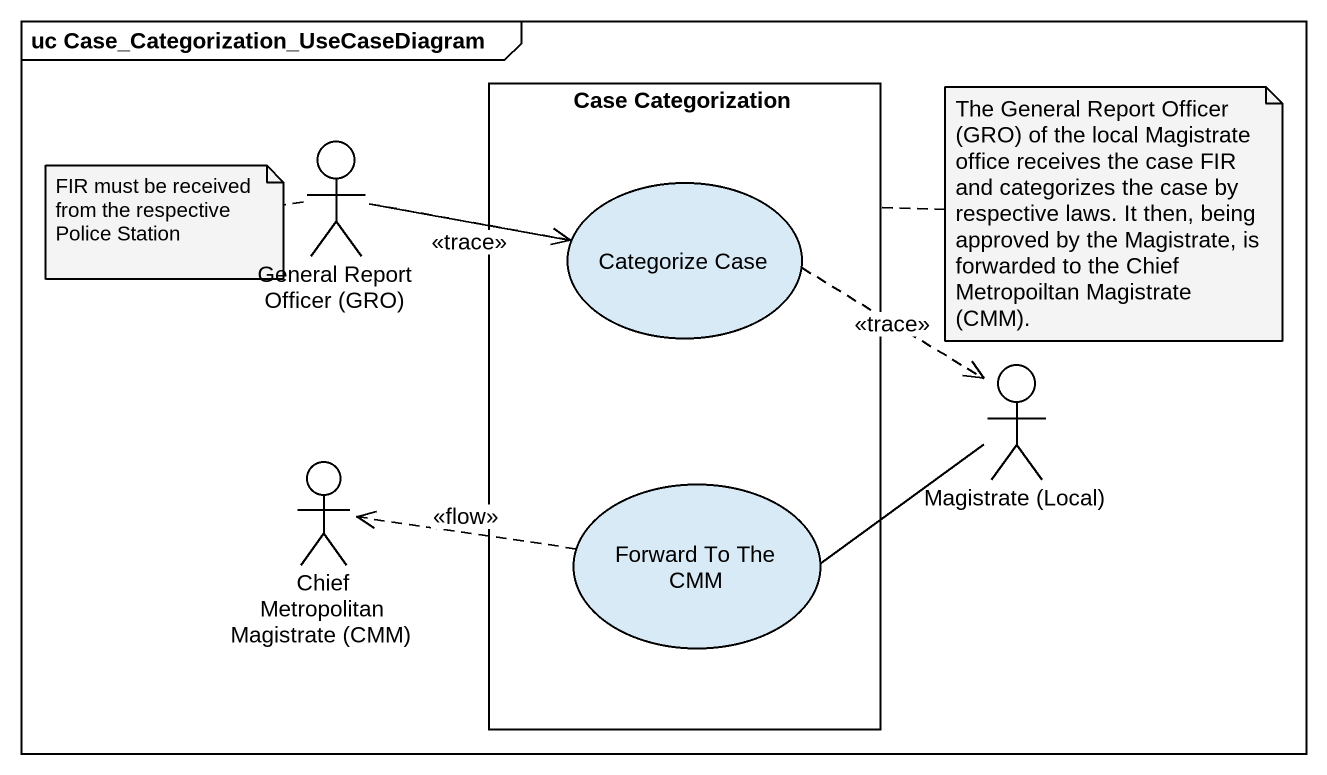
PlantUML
@startuml
mainframe uc Case_Categorization_UseCaseDiagram
actor "General Report Officer (GRO)" as General_Report_Officer_GRO
rectangle "Case Categorization" as Case_Categorization {
  usecase "Categorize Case" as Categorize_Case
  usecase "Forward To The CMM" as Forward_To_The_CMM
}
actor "Magistrate (Local)" as Magistrate_Local
actor "Chief Metropolitan Magistrate (CMM)" as Chief_Metropolitan
General_Report_Officer_GRO -right- Categorize_Case
General_Report_Officer_GRO .right.> Categorize_Case : <<trace>>
Categorize_Case .right.> Magistrate_Local : <<trace>>
Magistrate_Local -left- Forward_To_The_CMM
Forward_To_The_CMM .left.> Chief_Metropolitan : <<flow>>
note right of Case_Categorization : The General Report Officer (GRO) of the local Magistrate office receives the case FIR and categorizes the case by respective laws. It then, being approved by the Magistrate, is forwarded to the Chief Metropoiltan Magistrate (CMM).
note left of General_Report_Officer_GRO : FIR must be received from the respective Police Station
@enduml
